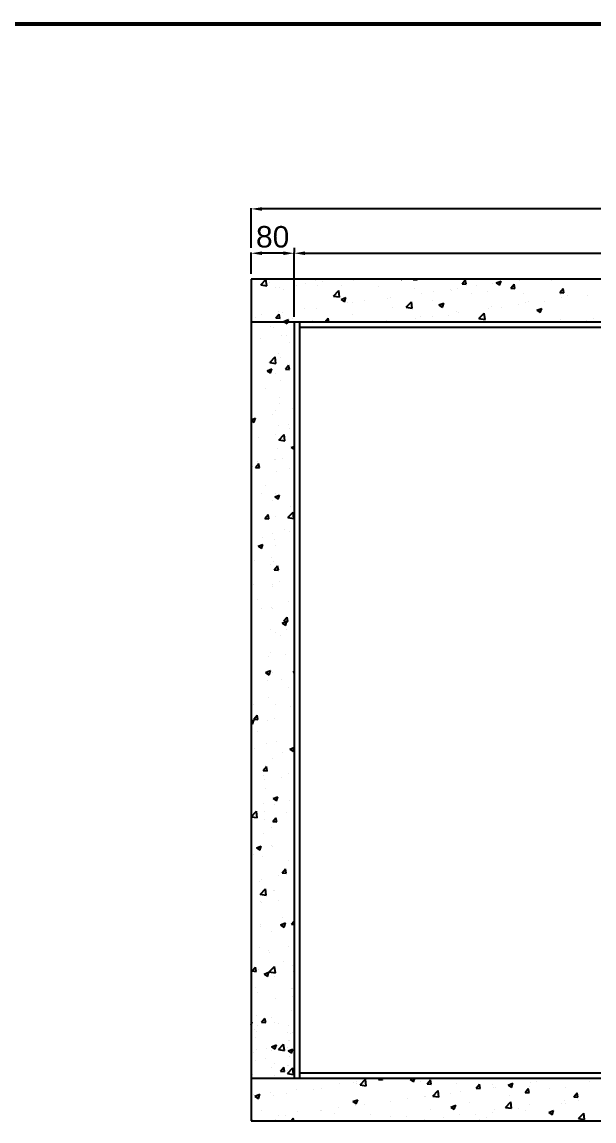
# Model space of a CAD drawing. Header units: millimetres. Extents: x 20003 to 26523, y -49763 to -45153.
# Drawn here: x 22654 to 23720, y -47354 to -45304 of the extents above; entities that cross this region are included whole.
import ezdxf

# ---------------------------------------------------------------- set-up
doc = ezdxf.new("R2010")
doc.units = ezdxf.units.MM
doc.layers.add('LAYOUT', color=7, linetype='Continuous')
doc.layers.add('받침틀', color=251, linetype='Continuous')
doc.styles.get("Standard").update_dxf_attribs({"font": 'arial.ttf'})
doc.dimstyles.new('ISO-25', dxfattribs={"dimtxt": 40, "dimasz": 20, "dimexe": 1.25, "dimexo": 10, "dimgap": 10, "dimtad": 1, "dimdec": 0, "dimtxsty": 'Standard', "dimcen": 2.5, "dimclrd": 3, "dimclre": 3, "dimclrt": 3, "dimadec": 0, "dimazin": 0, "dimtfac": 1, "dimtdec": 0, "dimtmove": 0, "dimatfit": 3, "dimfxl": 0, "dimarcsym": 0})

# ---------------------------------------------------------------- blocks, each defined once
blk = doc.blocks.new('*D27')
at = {"color": 3, "lineweight": -2, "transparency": 16777216}
for p, q in [((23081, -45773.6), (23081, -45734)), ((23141, -45735.3), (23101, -45735.3)), ((23161, -45853.6), (23161, -45734))]:
    blk.add_line(p, q, dxfattribs=at)
at = {"color": 3, "transparency": 16777216}
for points in [[(23101, -45731.9), (23101, -45738.6), (23081, -45735.3)], [(23141, -45731.9), (23141, -45738.6), (23161, -45735.3)]]:
    blk.add_solid(points, dxfattribs=at)
at = {"layer": 'Defpoints', "color": 0, "transparency": 16777216}
for p in [(23081, -45735.3), (23081, -45783.6), (23161, -45863.6)]:
    blk.add_point(p, dxfattribs=at)
at = {"color": 3, "transparency": 16777216, "insert": (23121, -45704.8), "char_height": 40, "attachment_point": 5}
blk.add_mtext('80', dxfattribs=at)
blk = doc.blocks.new('*D28')
at = {"color": 3, "lineweight": -2, "transparency": 16777216}
for p, q in [((23161, -45725.3), (23161, -45734)), ((23181, -45735.3), (24951, -45735.3)), ((24971, -45853.6), (24971, -45734))]:
    blk.add_line(p, q, dxfattribs=at)
at = {"color": 3, "transparency": 16777216}
for points in [[(23181, -45731.9), (23181, -45738.6), (23161, -45735.3)], [(24951, -45731.9), (24951, -45738.6), (24971, -45735.3)]]:
    blk.add_solid(points, dxfattribs=at)
at = {"layer": 'Defpoints', "color": 0, "transparency": 16777216}
for p in [(23161, -45735.3), (24971, -45735.3), (24971, -45863.6)]:
    blk.add_point(p, dxfattribs=at)
at = {"color": 3, "transparency": 16777216, "insert": (24066, -45704.8), "char_height": 40, "attachment_point": 5}
blk.add_mtext('1810', dxfattribs=at)
blk = doc.blocks.new('*D25')
at = {"color": 3, "lineweight": -2, "transparency": 16777216}
for p, q in [((23081, -45725.3), (23081, -45651.4)), ((25031, -45652.6), (23101, -45652.6)), ((25051, -45725.3), (25051, -45651.4))]:
    blk.add_line(p, q, dxfattribs=at)
at = {"color": 3, "transparency": 16777216}
for points in [[(23101, -45649.3), (23101, -45656), (23081, -45652.6)], [(25031, -45649.3), (25031, -45656), (25051, -45652.6)]]:
    blk.add_solid(points, dxfattribs=at)
at = {"layer": 'Defpoints', "color": 0, "transparency": 16777216}
for p in [(23081, -45652.6), (23081, -45735.3), (25051, -45735.3)]:
    blk.add_point(p, dxfattribs=at)
at = {"color": 3, "transparency": 16777216, "insert": (24066, -45622.2), "char_height": 40, "attachment_point": 5}
blk.add_mtext('1970', dxfattribs=at)

msp = doc.modelspace()

# ---------------------------------------------------------------- linework, layer by layer
at = {"linetype": 'Continuous'}
for p, q in [((23098.8, -45794.1), (23108.7, -45783.8)), ((23110, -45795.9), (23108.6, -45783.8)), ((23114.5, -45789.6), (23114.5, -45789.6)), ((23201.2, -45785.8), (23201.2, -45785.8)), ((23213.9, -45788.4), (23213.9, -45788.4)), ((23270.9, -45785.7), (23270.9, -45785.7)), ((23360, -45783.6), (23361.4, -45784.6)), ((23361.4, -45784.6), (23361.7, -45783.6)), ((23382.7, -45784.3), (23383.3, -45783.6)), ((23382.7, -45784.3), (23390.3, -45785)), ((23390.2, -45785), (23390, -45783.6)), ((23473.8, -45792.3), (23479.9, -45785)), ((23473.8, -45792.3), (23481.4, -45793)), ((23481.3, -45793), (23479.9, -45785)), ((23537.6, -45790.5), (23546.5, -45787.1)), ((23537.6, -45790.5), (23543.9, -45794.8)), ((23543.9, -45794.8), (23546.5, -45787.1)), ((23580.9, -45785.7), (23580.9, -45785.7)), ((23594.1, -45784.3), (23594.1, -45784.3)), ((23640.4, -45785.3), (23640.4, -45785.3)), ((23098.8, -45794.1), (23110, -45795.8)), ((23127.2, -45798.6), (23127.2, -45798.6)), ((23134, -45798.9), (23134, -45798.9)), ((23140.8, -45803.4), (23140.8, -45803.4)), ((23165.8, -45794.7), (23165.8, -45794.7)), ((23182.3, -45792.4), (23182.3, -45792.4)), ((23205, -45795.2), (23205, -45795.2)), ((23234.3, -45815.1), (23244.2, -45804.8)), ((23245.6, -45816.9), (23244.2, -45804.8)), ((23250.1, -45795.3), (23250.1, -45795.3)), ((23317.9, -45798.2), (23317.9, -45798.2)), ((23385.7, -45801), (23385.7, -45801)), ((23398.8, -45810.9), (23398.8, -45810.9)), ((23420.8, -45806.8), (23420.8, -45806.8)), ((23452.6, -45802.6), (23452.6, -45802.6)), ((23453.5, -45803.9), (23453.5, -45803.9)), ((23464.7, -45801.4), (23464.7, -45801.4)), ((23492.3, -45810.8), (23492.3, -45810.8)), ((23500.7, -45796.3), (23500.7, -45796.3)), ((23521.3, -45806.8), (23521.3, -45806.8)), ((23529.9, -45792.5), (23529.9, -45792.5)), ((23564.9, -45800.3), (23571, -45793)), ((23564.9, -45800.3), (23572.5, -45800.9)), ((23566.3, -45798.1), (23566.3, -45798.1)), ((23572.4, -45800.9), (23571, -45793)), ((23589, -45809.6), (23589, -45809.6)), ((23656, -45808.2), (23662.1, -45800.9)), ((23656, -45808.2), (23663.6, -45808.9)), ((23656.8, -45812.5), (23656.8, -45812.5)), ((23663.5, -45808.9), (23662.1, -45801)), ((23234.3, -45815.1), (23245.6, -45816.8)), ((23248.4, -45821.3), (23257.3, -45817.9)), ((23248.4, -45821.3), (23254.7, -45825.6)), ((23254.7, -45825.6), (23257.3, -45817.9)), ((23260.7, -45827.9), (23260.7, -45827.9)), ((23269.4, -45828), (23269.4, -45828)), ((23292.5, -45823.7), (23292.5, -45823.7)), ((23334.6, -45819), (23334.6, -45819)), ((23340.6, -45817.4), (23340.6, -45817.4)), ((23369.8, -45836.1), (23379.7, -45825.8)), ((23381.1, -45837.9), (23379.7, -45825.8)), ((23418.2, -45823.5), (23418.2, -45823.5)), ((23430.9, -45831.5), (23439.8, -45828.1)), ((23430.9, -45831.5), (23437.2, -45835.8)), ((23437.2, -45835.8), (23439.8, -45828.1)), ((23579.3, -45831.7), (23579.3, -45831.7)), ((23592.5, -45826.6), (23592.5, -45826.6)), ((23596.8, -45825.9), (23596.8, -45825.9)), ((23627.4, -45825.3), (23627.4, -45825.3)), ((23658.5, -45817.1), (23658.5, -45817.1)), ((23670.8, -45813.2), (23670.8, -45813.2)), ((23707.6, -45814.8), (23707.6, -45814.8)), ((23100.6, -45849), (23100.6, -45849)), ((23127.1, -45855.9), (23133.2, -45848.7)), ((23132.4, -45844.8), (23132.4, -45844.8)), ((23134.6, -45856.6), (23133.1, -45848.7)), ((23139.3, -45845.6), (23139.3, -45845.6)), ((23180.5, -45838.5), (23180.5, -45838.5)), ((23203.4, -45837.5), (23203.4, -45837.5)), ((23270.1, -45848.9), (23270.1, -45848.9)), ((23344.1, -45836.2), (23344.1, -45836.2)), ((23369.8, -45836.1), (23381.1, -45837.9)), ((23397.2, -45853.2), (23397.2, -45853.2)), ((23419.2, -45852.7), (23419.2, -45852.7)), ((23448.6, -45851.4), (23448.6, -45851.4)), ((23463.2, -45843.7), (23463.2, -45843.7)), ((23467.3, -45846.4), (23467.3, -45846.4)), ((23505.4, -45857.2), (23515.3, -45846.9)), ((23516.7, -45858.9), (23515.3, -45846.9)), ((23522.7, -45838.7), (23522.7, -45838.7)), ((23528.4, -45834.7), (23528.4, -45834.7)), ((23547.5, -45835.8), (23547.5, -45835.8)), ((23613.4, -45841.7), (23622.3, -45838.2)), ((23613.4, -45841.7), (23619.7, -45845.9)), ((23619.7, -45845.9), (23622.3, -45838.2)), ((23089.8, -45854.5), (23089.8, -45854.5)), ((23116.5, -45871.5), (23116.5, -45871.5)), ((23121.9, -45874.3), (23121.9, -45874.3)), ((23127.1, -45855.9), (23134.7, -45856.6)), ((23141.7, -45862.3), (23150.6, -45858.9)), ((23141.7, -45862.3), (23143.7, -45863.6)), ((23143.7, -45863.6), (23148, -45866.5)), ((23148, -45866.5), (23149, -45863.6)), ((23149, -45863.6), (23150.6, -45858.9)), ((23157.5, -45857.3), (23157.5, -45857.3)), ((23196, -45861.6), (23196, -45861.6)), ((23218.4, -45863.6), (23224.3, -45856.6)), ((23225.5, -45863.6), (23224.2, -45856.6)), ((23225.3, -45860.2), (23225.3, -45860.2)), ((23293.1, -45863.1), (23293.1, -45863.1)), ((23333.1, -45861.3), (23333.1, -45861.3)), ((23387.4, -45856.9), (23387.4, -45856.9)), ((23505.4, -45857.1), (23516.7, -45858.9)), ((23656.9, -45859.4), (23656.9, -45859.4)), ((23706, -45860.7), (23706, -45860.7)), ((23719.3, -45857.7), (23719.3, -45857.7)), ((23099, -45894.9), (23099, -45894.9)), ((23137.7, -45887.9), (23137.7, -45887.9)), ((23147.1, -45888.5), (23147.1, -45888.5)), ((23152.4, -45902.2), (23152.4, -45902.2)), ((23115.6, -45938.8), (23125.5, -45928.5)), ((23126.9, -45940.6), (23125.5, -45928.5)), ((23132.3, -45921.9), (23132.3, -45921.9)), ((23136.2, -45930.2), (23136.2, -45930.2)), ((23110.8, -45954.4), (23119.7, -45950.9)), ((23110.8, -45954.4), (23117.1, -45958.6)), ((23113.7, -45938.6), (23113.7, -45938.6)), ((23115.6, -45938.8), (23126.9, -45940.6)), ((23117.1, -45958.6), (23119.7, -45951)), ((23144.7, -45951.5), (23150.8, -45944.2)), ((23144.7, -45951.5), (23152.3, -45952.1)), ((23152.2, -45952.2), (23150.7, -45944.2)), ((23126.8, -45959.4), (23126.8, -45959.4)), ((23134.7, -45972.5), (23134.7, -45972.5)), ((23107.5, -45986.8), (23107.5, -45986.8)), ((23160.5, -45978.2), (23160.5, -45978.2)), ((23133.1, -46014.8), (23133.1, -46014.8)), ((23134.3, -46003.9), (23134.3, -46003.9)), ((23121.6, -46035.2), (23121.6, -46035.2)), ((23127.1, -46028.3), (23127.1, -46028.3)), ((23158.9, -46024.1), (23158.9, -46024.1)), ((23081, -46046), (23088.8, -46043)), ((23081, -46047.3), (23086.2, -46050.7)), ((23082.3, -46051.4), (23082.3, -46051.4)), ((23086.2, -46050.7), (23088.8, -46043.1)), ((23131.6, -46057), (23131.6, -46057)), ((23150.1, -46054.2), (23150.1, -46054.2)), ((23093.7, -46078.4), (23093.7, -46078.4)), ((23125.5, -46074.2), (23125.5, -46074.2)), ((23132.4, -46083.6), (23142.3, -46073.3)), ((23143.7, -46085.3), (23142.3, -46073.3)), ((23152, -46063), (23152, -46063)), ((23130, -46099.3), (23130, -46099.3)), ((23132.4, -46083.5), (23143.7, -46085.3)), ((23155.7, -46097.6), (23161, -46095.5)), ((23155.7, -46097.6), (23161, -46101.2)), ((23125.3, -46119.1), (23125.3, -46119.1)), ((23126.4, -46120.2), (23126.4, -46120.2)), ((23140.2, -46117.9), (23140.2, -46117.9)), ((23084.3, -46133.3), (23084.3, -46133.3)), ((23088.8, -46134.6), (23095, -46127.3)), ((23088.8, -46134.6), (23096.4, -46135.2)), ((23092.1, -46124.3), (23092.1, -46124.3)), ((23096.4, -46135.2), (23094.9, -46127.3)), ((23152.1, -46136.2), (23152.1, -46136.2)), ((23128.5, -46141.6), (23128.5, -46141.6)), ((23106.8, -46168), (23106.8, -46168)), ((23100.1, -46183.7), (23100.1, -46183.7)), ((23121.2, -46196), (23121.2, -46196)), ((23124.8, -46189.7), (23133.7, -46186.3)), ((23124.8, -46189.7), (23131.1, -46194)), ((23126.9, -46183.9), (23126.9, -46183.9)), ((23131.1, -46194), (23133.7, -46186.3)), ((23106.5, -46230.1), (23112.6, -46222.8)), ((23114, -46230.8), (23112.5, -46222.8)), ((23149.3, -46228.3), (23159.2, -46218)), ((23153.6, -46207.5), (23153.6, -46207.5)), ((23160.6, -46230.1), (23159.2, -46218)), ((23106.5, -46230.1), (23114, -46230.8)), ((23125.4, -46226.1), (23125.4, -46226.1)), ((23149.3, -46228.3), (23160.6, -46230)), ((23151.6, -46223.9), (23151.6, -46223.9)), ((23120.1, -46257.6), (23120.1, -46257.6)), ((23143.1, -46251.4), (23143.1, -46251.4)), ((23151.9, -46253.4), (23151.9, -46253.4)), ((23093.9, -46281.8), (23102.8, -46278.4)), ((23093.9, -46281.8), (23100.2, -46286.1)), ((23100.2, -46286.1), (23102.8, -46278.4)), ((23102.1, -46265.6), (23102.1, -46265.6)), ((23123.8, -46268.4), (23123.8, -46268.4)), ((23126.1, -46281), (23126.1, -46281)), ((23118.5, -46303.5), (23118.5, -46303.5)), ((23086.7, -46307.7), (23086.7, -46307.7)), ((23117.9, -46316), (23117.9, -46316)), ((23122.3, -46310.7), (23122.3, -46310.7)), ((23124.1, -46325.6), (23130.2, -46318.3)), ((23131.6, -46326.3), (23130.1, -46318.3)), ((23124.1, -46325.6), (23131.7, -46326.3)), ((23085.1, -46353.6), (23085.1, -46353.6)), ((23120.8, -46353), (23120.8, -46353)), ((23120.8, -46356.8), (23120.8, -46356.8)), ((23133.2, -46347.3), (23133.2, -46347.3)), ((23093.1, -46380.9), (23093.1, -46380.9)), ((23151.2, -46384.7), (23151.2, -46384.7)), ((23160.9, -46383.7), (23160.9, -46383.7)), ((23099.8, -46397.4), (23099.8, -46397.4)), ((23119.2, -46395.2), (23119.2, -46395.2)), ((23119.9, -46397.9), (23119.9, -46397.9)), ((23138.8, -46425), (23147.7, -46421.6)), ((23138.8, -46425), (23145.1, -46429.3)), ((23141.7, -46421.1), (23147.8, -46413.9)), ((23141.7, -46421.2), (23149.3, -46421.8)), ((23145.1, -46429.3), (23147.7, -46421.6)), ((23149.2, -46421.8), (23147.8, -46413.9)), ((23117.7, -46437.5), (23117.7, -46437.5)), ((23125.7, -46441.8), (23125.7, -46441.8)), ((23135.7, -46448.3), (23135.7, -46448.3)), ((23146.6, -46436.9), (23146.6, -46436.9)), ((23113.2, -46487), (23113.2, -46487)), ((23116.1, -46479.8), (23116.1, -46479.8)), ((23145, -46482.8), (23145, -46482.8)), ((23107.9, -46517.1), (23116.8, -46513.7)), ((23107.9, -46517.1), (23114.2, -46521.4)), ((23110.9, -46513.2), (23110.9, -46513.2)), ((23114.2, -46521.4), (23116.8, -46513.7)), ((23114.6, -46522.1), (23114.6, -46522.1)), ((23120.4, -46517.6), (23120.4, -46517.6)), ((23137.7, -46530.3), (23137.7, -46530.3)), ((23159.3, -46516.7), (23161, -46514.6)), ((23159.3, -46516.7), (23161, -46516.8)), ((23159.7, -46526.6), (23159.7, -46526.6)), ((23111.6, -46532.9), (23111.6, -46532.9)), ((23150.9, -46545.5), (23150.9, -46545.5)), ((23113, -46564.4), (23113, -46564.4)), ((23085.7, -46577.8), (23085.7, -46577.8)), ((23126.3, -46576.7), (23126.3, -46576.7)), ((23153.5, -46580.6), (23153.5, -46580.6)), ((23081, -46607.6), (23085.9, -46605.8)), ((23081, -46611.9), (23083.3, -46613.5)), ((23083.3, -46613.5), (23085.9, -46605.8)), ((23085.9, -46604.2), (23092, -46596.9)), ((23085.9, -46604.2), (23093.4, -46604.9)), ((23093.4, -46604.9), (23091.9, -46597)), ((23111.5, -46606.6), (23111.5, -46606.6)), ((23125.3, -46602.7), (23125.3, -46602.7)), ((23092.9, -46626.8), (23092.9, -46626.8)), ((23109.9, -46648.9), (23109.9, -46648.9)), ((23128.7, -46645.5), (23128.7, -46645.5)), ((23087.7, -46659.7), (23087.7, -46659.7)), ((23139.7, -46666.3), (23139.7, -46666.3)), ((23152.8, -46660.3), (23161, -46657.2)), ((23152.8, -46660.3), (23159.1, -46664.6)), ((23155.5, -46662.6), (23155.5, -46662.6)), ((23159.1, -46664.6), (23161, -46658.8)), ((23103.5, -46699.8), (23109.6, -46692.5)), ((23108.4, -46691.2), (23108.4, -46691.2)), ((23111, -46700.4), (23109.5, -46692.5)), ((23120.1, -46678.4), (23120.1, -46678.4)), ((23103.5, -46699.8), (23111.1, -46700.4)), ((23103.5, -46710.1), (23103.5, -46710.1)), ((23138, -46712.2), (23138, -46712.2)), ((23150.5, -46706.3), (23150.5, -46706.3)), ((23106.2, -46716.4), (23106.2, -46716.4)), ((23106.9, -46733.5), (23106.9, -46733.5)), ((23121.9, -46752.4), (23130.8, -46749)), ((23121.9, -46752.4), (23128.2, -46756.7)), ((23128.2, -46756.7), (23130.8, -46749)), ((23081.1, -46786.2), (23091, -46775.9)), ((23092.4, -46788), (23091, -46775.9)), ((23104.6, -46762.3), (23104.6, -46762.3)), ((23105.3, -46775.7), (23105.3, -46775.7)), ((23124.9, -46763.5), (23124.9, -46763.5)), ((23152.7, -46756), (23152.7, -46756)), ((23081.1, -46786.2), (23092.4, -46787.9)), ((23105.5, -46792), (23105.5, -46792)), ((23121.1, -46795.3), (23127.2, -46788)), ((23121.1, -46795.3), (23128.7, -46796)), ((23128.6, -46796), (23127.2, -46788)), ((23146.5, -46777.8), (23146.5, -46777.8)), ((23119.3, -46806), (23119.3, -46806)), ((23103.8, -46818), (23103.8, -46818)), ((23085.9, -46856.1), (23085.9, -46856.1)), ((23091, -46844.5), (23099.9, -46841.1)), ((23091, -46844.5), (23097.3, -46848.8)), ((23097.3, -46848.8), (23099.9, -46841.1)), ((23119.7, -46839.2), (23119.7, -46839.2)), ((23121.3, -46842.4), (23121.3, -46842.4)), ((23102.2, -46860.3), (23102.2, -46860.3)), ((23150.1, -46867.1), (23150.1, -46867.1)), ((23132.7, -46895.7), (23132.7, -46895.7)), ((23138.7, -46890.8), (23144.8, -46883.5)), ((23138.7, -46890.8), (23146.3, -46891.5)), ((23146.2, -46891.5), (23144.8, -46883.5)), ((23096.5, -46907.3), (23096.5, -46907.3)), ((23100.7, -46902.6), (23100.7, -46902.6)), ((23097.9, -46931), (23107.8, -46920.6)), ((23097.9, -46930.9), (23109.2, -46932.7)), ((23109.2, -46932.7), (23107.8, -46920.6)), ((23123.3, -46924.3), (23123.3, -46924.3)), ((23124.6, -46924.3), (23124.6, -46924.3)), ((23099.1, -46944.9), (23099.1, -46944.9)), ((23099.3, -46945.8), (23099.3, -46945.8)), ((23131.1, -46941.6), (23131.1, -46941.6)), ((23139.1, -46974.7), (23139.1, -46974.7)), ((23156.3, -46986.4), (23161, -46980.8)), ((23097.6, -46987.1), (23097.6, -46987.1)), ((23097.7, -46991.7), (23097.7, -46991.7)), ((23119.3, -47000.1), (23119.3, -47000.1)), ((23135.9, -46987.7), (23144.8, -46984.3)), ((23135.9, -46987.8), (23142.2, -46992)), ((23142.2, -46992), (23144.8, -46984.3)), ((23145.8, -46985.3), (23145.8, -46985.3)), ((23156.3, -46986.4), (23161, -46986.8)), ((23160.2, -47021.3), (23160.2, -47021.3)), ((23096.1, -47029.4), (23096.1, -47029.4)), ((23112.4, -47035.4), (23112.4, -47035.4)), ((23114.3, -47039.6), (23114.3, -47039.6)), ((23149.7, -47027.9), (23149.7, -47027.9)), ((23141.1, -47056.7), (23141.1, -47056.7)), ((23082.9, -47073.9), (23089, -47066.6)), ((23082.9, -47073.9), (23090.5, -47074.6)), ((23090.4, -47074.6), (23088.9, -47066.6)), ((23094.5, -47071.7), (23094.5, -47071.7)), ((23105, -47079.8), (23113.9, -47076.4)), ((23105, -47079.8), (23111.3, -47084.1)), ((23111.3, -47084.1), (23113.9, -47076.4)), ((23114.8, -47075.7), (23124.7, -47065.4)), ((23114.8, -47075.7), (23126, -47077.4)), ((23126, -47077.4), (23124.6, -47065.4)), ((23158.7, -47063.6), (23158.7, -47063.6)), ((23159.2, -47075), (23159.2, -47075)), ((23089.1, -47104.2), (23089.1, -47104.2)), ((23124.2, -47085.1), (23124.2, -47085.1)), ((23093, -47114), (23093, -47114)), ((23156.9, -47107), (23156.9, -47107)), ((23157.1, -47105.8), (23157.1, -47105.8)), ((23157.5, -47120.9), (23157.5, -47120.9)), ((23125.8, -47125), (23125.8, -47125)), ((23091.4, -47156.2), (23091.4, -47156.2)), ((23100.5, -47169.4), (23106.6, -47162.1)), ((23105.4, -47164.8), (23105.4, -47164.8)), ((23108, -47170.1), (23106.5, -47162.2)), ((23118.9, -47160.9), (23118.9, -47160.9)), ((23155.6, -47148.1), (23155.6, -47148.1)), ((23081, -47169.3), (23083, -47168.5)), ((23081, -47174.3), (23083, -47168.5)), ((23086.8, -47183.1), (23086.8, -47183.1)), ((23091.1, -47186.1), (23091.1, -47186.1)), ((23092.3, -47175.1), (23092.3, -47175.1)), ((23100.5, -47169.4), (23108.1, -47170.1)), ((23124.1, -47170.9), (23124.1, -47170.9)), ((23132.1, -47171.9), (23132.1, -47171.9)), ((23150.9, -47174.9), (23150.9, -47174.9)), ((23082.1, -47201.4), (23082.1, -47201.4)), ((23089.9, -47198.5), (23089.9, -47198.5)), ((23149.4, -47188.8), (23149.4, -47188.8)), ((23149.9, -47204.2), (23149.9, -47204.2)), ((23152.2, -47204.3), (23152.2, -47204.3)), ((23154, -47190.4), (23154, -47190.4)), ((23158.9, -47189), (23158.9, -47189)), ((23085.2, -47225.4), (23085.2, -47225.4)), ((23090.7, -47221), (23090.7, -47221)), ((23108.9, -47218.4), (23108.9, -47218.4)), ((23118.6, -47221.7), (23118.6, -47221.7)), ((23119, -47215.2), (23127.9, -47211.7)), ((23119, -47215.2), (23125.3, -47219.4)), ((23125.3, -47219.4), (23127.9, -47211.8)), ((23131.6, -47220.4), (23141.5, -47210.1)), ((23131.6, -47220.4), (23142.9, -47222.1)), ((23138.8, -47214.7), (23138.8, -47214.7)), ((23142.9, -47222.2), (23141.5, -47210.1)), ((23149.4, -47217.2), (23149.4, -47217.2)), ((23149.9, -47223.1), (23158.8, -47219.6)), ((23149.9, -47223.1), (23156.2, -47227.3)), ((23156.2, -47227.3), (23158.8, -47219.7)), ((23088.3, -47240.8), (23088.3, -47240.8)), ((23106.9, -47236.5), (23106.9, -47236.5)), ((23123.8, -47245.9), (23123.8, -47245.9)), ((23152.5, -47232.7), (23152.5, -47232.7)), ((23083.7, -47267.6), (23083.7, -47267.6)), ((23118.8, -47254.4), (23118.8, -47254.4)), ((23135.7, -47260.5), (23141.9, -47253.2)), ((23135.7, -47260.5), (23143.3, -47261.2)), ((23143.3, -47261.2), (23141.8, -47253.2)), ((23147.8, -47259.5), (23147.8, -47259.5)), ((23148.4, -47265.2), (23158.3, -47254.8)), ((23148.4, -47265.1), (23159.7, -47266.9)), ((23149, -47249.6), (23149, -47249.6)), ((23150.6, -47250.2), (23150.6, -47250.2)), ((23159.7, -47266.9), (23158.3, -47254.8)), ((23124.7, -47268.8), (23124.7, -47268.8)), ((23245.5, -47283.4), (23245.5, -47283.4)), ((23260.3, -47274.5), (23260.3, -47274.5)), ((23271.6, -47281.3), (23271.6, -47281.3)), ((23277.3, -47279.2), (23277.3, -47279.2)), ((23277.5, -47283.3), (23277.5, -47283.3)), ((23284, -47286.2), (23293.9, -47275.9)), ((23284, -47286.2), (23295.3, -47287.9)), ((23295.3, -47287.9), (23293.9, -47275.9)), ((23317.9, -47276.4), (23320.3, -47273.6)), ((23317.9, -47276.4), (23325.5, -47277.1)), ((23325.4, -47277.1), (23324.8, -47273.6)), ((23328.1, -47277.4), (23328.1, -47277.4)), ((23341.6, -47275.2), (23341.6, -47275.2)), ((23377.3, -47276.5), (23384.6, -47273.6)), ((23377.3, -47276.5), (23383.6, -47280.7)), ((23383.6, -47280.7), (23386, -47273.6)), ((23395.9, -47280.2), (23395.9, -47280.2)), ((23409, -47284.4), (23415.1, -47277.1)), ((23409, -47284.4), (23416.6, -47285.1)), ((23416.5, -47285.1), (23415.1, -47277.1)), ((23463.6, -47283.1), (23463.6, -47283.1)), ((23500.1, -47292.4), (23506.2, -47285.1)), ((23507.6, -47293.1), (23506.2, -47285.1)), ((23531.4, -47286), (23531.4, -47286)), ((23559.8, -47286.6), (23568.7, -47283.2)), ((23559.8, -47286.6), (23566.1, -47290.9)), ((23564.1, -47287.2), (23564.1, -47287.2)), ((23566.1, -47290.9), (23568.7, -47283.2)), ((23601.4, -47281.3), (23601.4, -47281.3)), ((23612.2, -47280.8), (23612.2, -47280.8)), ((23710.7, -47280.8), (23710.7, -47280.8)), ((23085.4, -47304.5), (23085.4, -47304.5)), ((23088.1, -47307.2), (23097, -47303.8)), ((23088.1, -47307.3), (23094.4, -47311.5)), ((23094.4, -47311.5), (23097, -47303.8)), ((23117.2, -47300.3), (23117.2, -47300.3)), ((23123.4, -47306.7), (23123.4, -47306.7)), ((23146.3, -47301.8), (23146.3, -47301.8)), ((23165.3, -47294), (23165.3, -47294)), ((23197.5, -47294), (23197.5, -47294)), ((23212.3, -47292.3), (23212.3, -47292.3)), ((23404, -47308.3), (23404, -47308.3)), ((23406, -47307.9), (23406, -47307.9)), ((23419.5, -47307.2), (23429.4, -47296.9)), ((23419.5, -47307.2), (23430.8, -47308.9)), ((23430.8, -47309), (23429.4, -47296.9)), ((23452.1, -47301.9), (23452.1, -47301.9)), ((23471.2, -47299), (23471.2, -47299)), ((23500.1, -47292.4), (23507.7, -47293)), ((23532.3, -47291.4), (23532.3, -47291.4)), ((23535.4, -47290.9), (23535.4, -47290.9)), ((23562.6, -47306.2), (23562.6, -47306.2)), ((23591.2, -47300.3), (23597.3, -47293)), ((23591.2, -47300.3), (23598.8, -47301)), ((23598.7, -47301), (23597.2, -47293.1)), ((23599.2, -47288.8), (23599.2, -47288.8)), ((23636.6, -47293.5), (23636.6, -47293.5)), ((23667, -47291.7), (23667, -47291.7)), ((23682.3, -47308.3), (23688.4, -47301)), ((23682.3, -47308.3), (23689.9, -47309)), ((23689.8, -47309), (23688.3, -47301)), ((23082.2, -47309.9), (23082.2, -47309.9)), ((23243.9, -47329.3), (23243.9, -47329.3)), ((23270.6, -47317.4), (23279.5, -47314)), ((23270.6, -47317.4), (23276.9, -47321.7)), ((23275.9, -47325.6), (23275.9, -47325.6)), ((23276.9, -47321.7), (23279.5, -47314)), ((23292, -47323), (23292, -47323)), ((23340.1, -47317.5), (23340.1, -47317.5)), ((23372.2, -47312.4), (23372.2, -47312.4)), ((23453.1, -47327.6), (23462, -47324.2)), ((23453.1, -47327.6), (23459.4, -47331.9)), ((23459.4, -47331.9), (23462, -47324.2)), ((23488.5, -47319), (23488.5, -47319)), ((23555, -47328.2), (23566.3, -47329.9)), ((23555.1, -47328.2), (23564.9, -47317.9)), ((23566.3, -47330), (23564.9, -47317.9)), ((23599.8, -47323.6), (23599.8, -47323.6)), ((23659, -47320.4), (23659, -47320.4)), ((23665, -47314.7), (23665, -47314.7)), ((23667.1, -47321.4), (23667.1, -47321.4)), ((23690.8, -47316.2), (23690.8, -47316.2)), ((23099.9, -47333.7), (23099.9, -47333.7)), ((23131.9, -47344.1), (23131.9, -47344.1)), ((23144.8, -47344.1), (23144.8, -47344.1)), ((23155.4, -47353.6), (23159.5, -47348.7)), ((23160.3, -47353.6), (23159.4, -47348.7)), ((23167.7, -47336.5), (23167.7, -47336.5)), ((23210.7, -47334.5), (23210.7, -47334.5)), ((23212.1, -47333.5), (23212.1, -47333.5)), ((23235.5, -47339.4), (23235.5, -47339.4)), ((23303.3, -47342.3), (23303.3, -47342.3)), ((23340.4, -47344.4), (23340.4, -47344.4)), ((23371.1, -47345.1), (23371.1, -47345.1)), ((23404.5, -47350.2), (23404.5, -47350.2)), ((23414.4, -47331.7), (23414.4, -47331.7)), ((23438.9, -47348), (23438.9, -47348)), ((23469.7, -47341.3), (23469.7, -47341.3)), ((23498.9, -47341.5), (23498.9, -47341.5)), ((23518.9, -47346.8), (23518.9, -47346.8)), ((23530.7, -47337.3), (23530.7, -47337.3)), ((23533.8, -47333.1), (23533.8, -47333.1)), ((23578.8, -47330.9), (23578.8, -47330.9)), ((23593, -47334.1), (23593, -47334.1)), ((23635.6, -47337.8), (23644.5, -47334.3)), ((23635.6, -47337.8), (23642, -47342)), ((23642, -47342), (23644.5, -47334.4)), ((23690.6, -47349.2), (23700.5, -47338.9)), ((23690.6, -47349.2), (23701.9, -47351)), ((23701.9, -47351), (23700.5, -47338.9)), ((23083.8, -47350.4), (23083.8, -47350.4)), ((23126.7, -47350.7), (23126.7, -47350.7)), ((23194.5, -47353.6), (23194.5, -47353.6)), ((23418.7, -47352), (23418.7, -47352)), ((23506.7, -47350.9), (23506.7, -47350.9))]:
    msp.add_line(p, q, dxfattribs=at)
at = {"layer": 'LAYOUT', "const_width": 7.76}
msp.add_lwpolyline([(20158.2, -49607.7), (26367.5, -49607.7), (26367.5, -45307.8), (20158.2, -45307.8)], close=True, dxfattribs=at)
at = {"layer": '받침틀'}
for p, q in [((23081, -45783.6), (23081, -47353.6)), ((25051, -45783.6), (23081, -45783.6)), ((25051, -45863.6), (23081, -45863.6)), ((23161, -45863.6), (23161, -47273.6)), ((23171, -45863.6), (23171, -47273.6)), ((24961, -45873.6), (23171, -45873.6)), ((23171, -47263.6), (24961, -47263.6)), ((23081, -47273.6), (25051, -47273.6)), ((23081, -47353.6), (25051, -47353.6))]:
    msp.add_line(p, q, dxfattribs=at)

# ---------------------------------------------------------------- dimensions: what is measured, and where the dimension line sits
for base, p1, p2, picture, middle in [((23081, -45652.6), (25051, -45735.3), (23081, -45735.3), '*D25', (24066, -45622.2)), ((23081, -45735.3), (23161, -45863.6), (23081, -45783.6), '*D27', (23121, -45704.8)), ((24971, -45735.3), (23161, -45735.3), (24971, -45863.6), '*D28', (24066, -45704.8))]:
    dim = msp.add_linear_dim(base=base, p1=p1, p2=p2, dimstyle='ISO-25')
    dim.commit()
    dim.dimension.update_dxf_attribs({"geometry": picture, "text_midpoint": middle})

doc.saveas('drawing.dxf')
